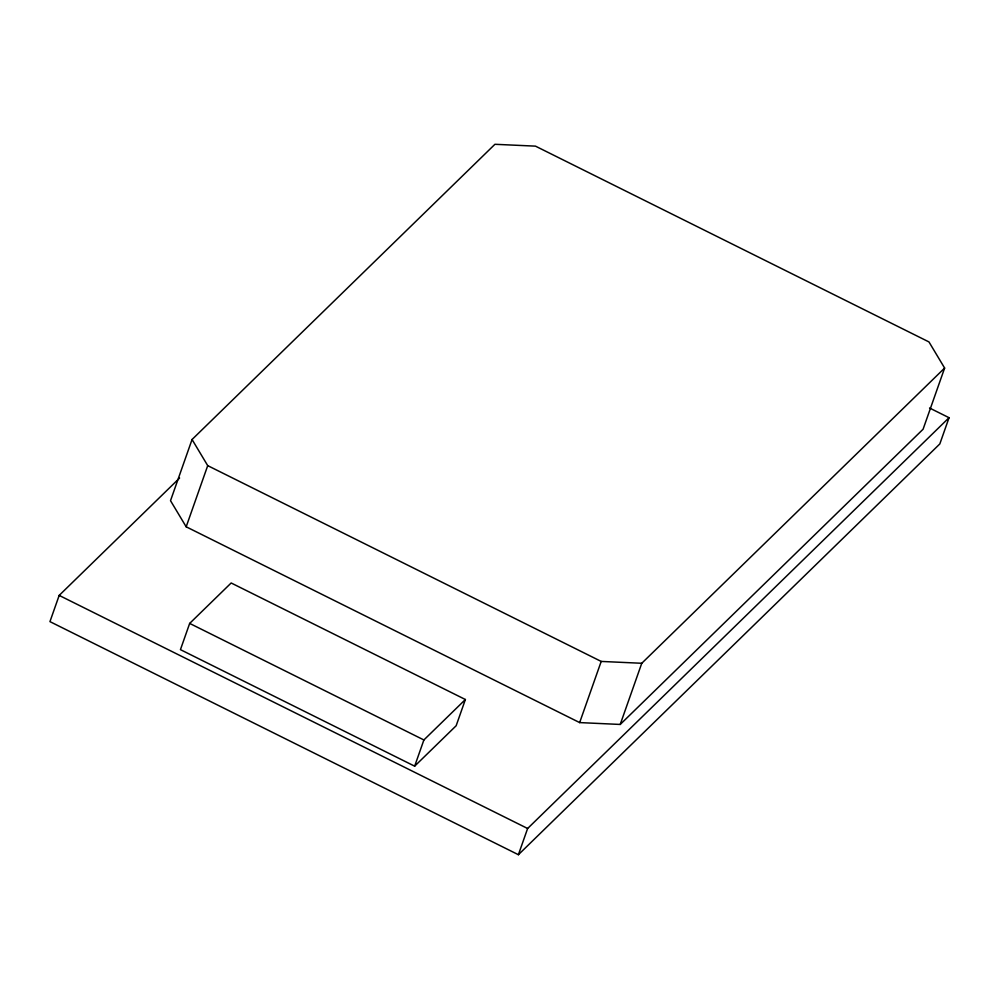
<?xml version="1.0" encoding="UTF-8"?>
<svg xmlns="http://www.w3.org/2000/svg" width="999" height="999" viewBox="0 0 999 999"><rect width="100%" height="100%" fill="white"/><g stroke="black" fill="none" stroke-linecap="round" stroke-linejoin="round"><path stroke-width="1.5" d="M179.595 478.046L59.178 595.404L49.95 621.628L518.394 854.707L939.822 443.931L949.05 417.707L929.532 408.004M192.058 439.51L170.517 500.686L186.176 526.798L579.657 722.589L620.217 724.45L923.088 429.22L944.629 368.057L928.97 341.933L535.476 146.141L494.93 144.293L192.058 439.51L207.717 465.634L601.198 661.425L641.758 663.274L944.629 368.057M186.176 526.798L207.717 465.634M189.673 623.413L180.444 649.637L414.66 766.171L456.156 725.736L465.384 699.512L231.169 582.979L189.673 623.413L423.888 739.959L465.384 699.512M414.66 766.171L423.888 739.959M518.394 854.707L527.622 828.496L949.05 417.707M579.657 722.589L601.198 661.425M620.217 724.45L641.758 663.274M59.178 595.404L527.622 828.496"/></g></svg>
